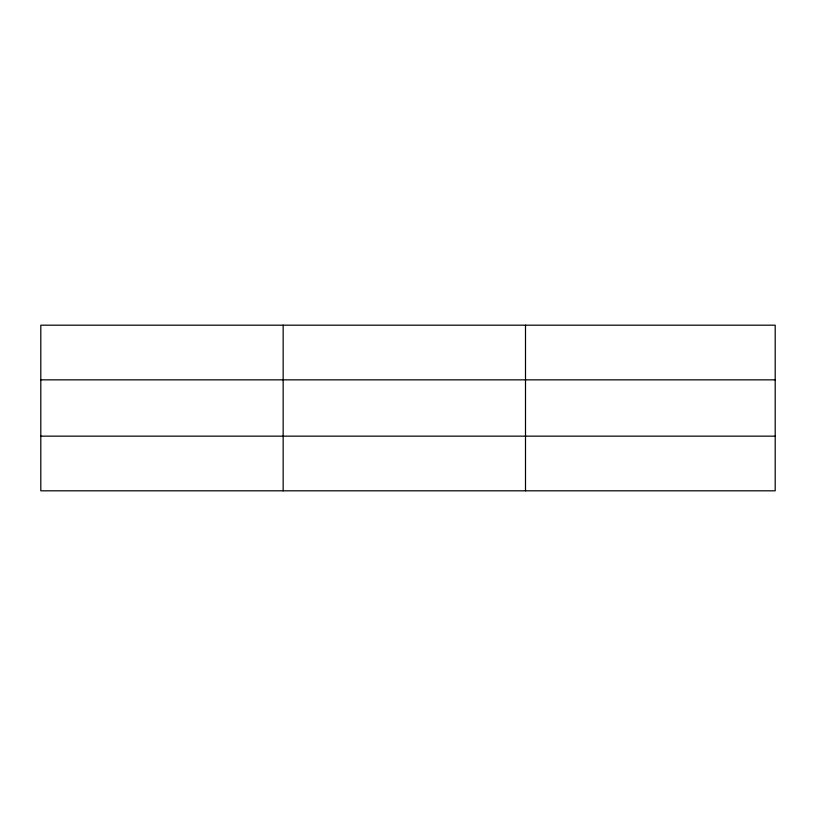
<?xml version="1.0" encoding="UTF-8"?>
<svg xmlns="http://www.w3.org/2000/svg" width="816" height="816" viewBox="0 0 816 816"><rect width="100%" height="100%" fill="white"/><g stroke="black" fill="none" stroke-linecap="round" stroke-linejoin="round"><path stroke-width="1.22" d="M283.152 490.814L283.152 325.186M525.504 490.814L525.504 325.186M775.2 436.152L775.2 490.814L40.8 490.814L40.8 325.186L775.2 325.186L775.2 436.152L40.8 436.152M40.8 379.848L775.2 379.848"/></g></svg>
